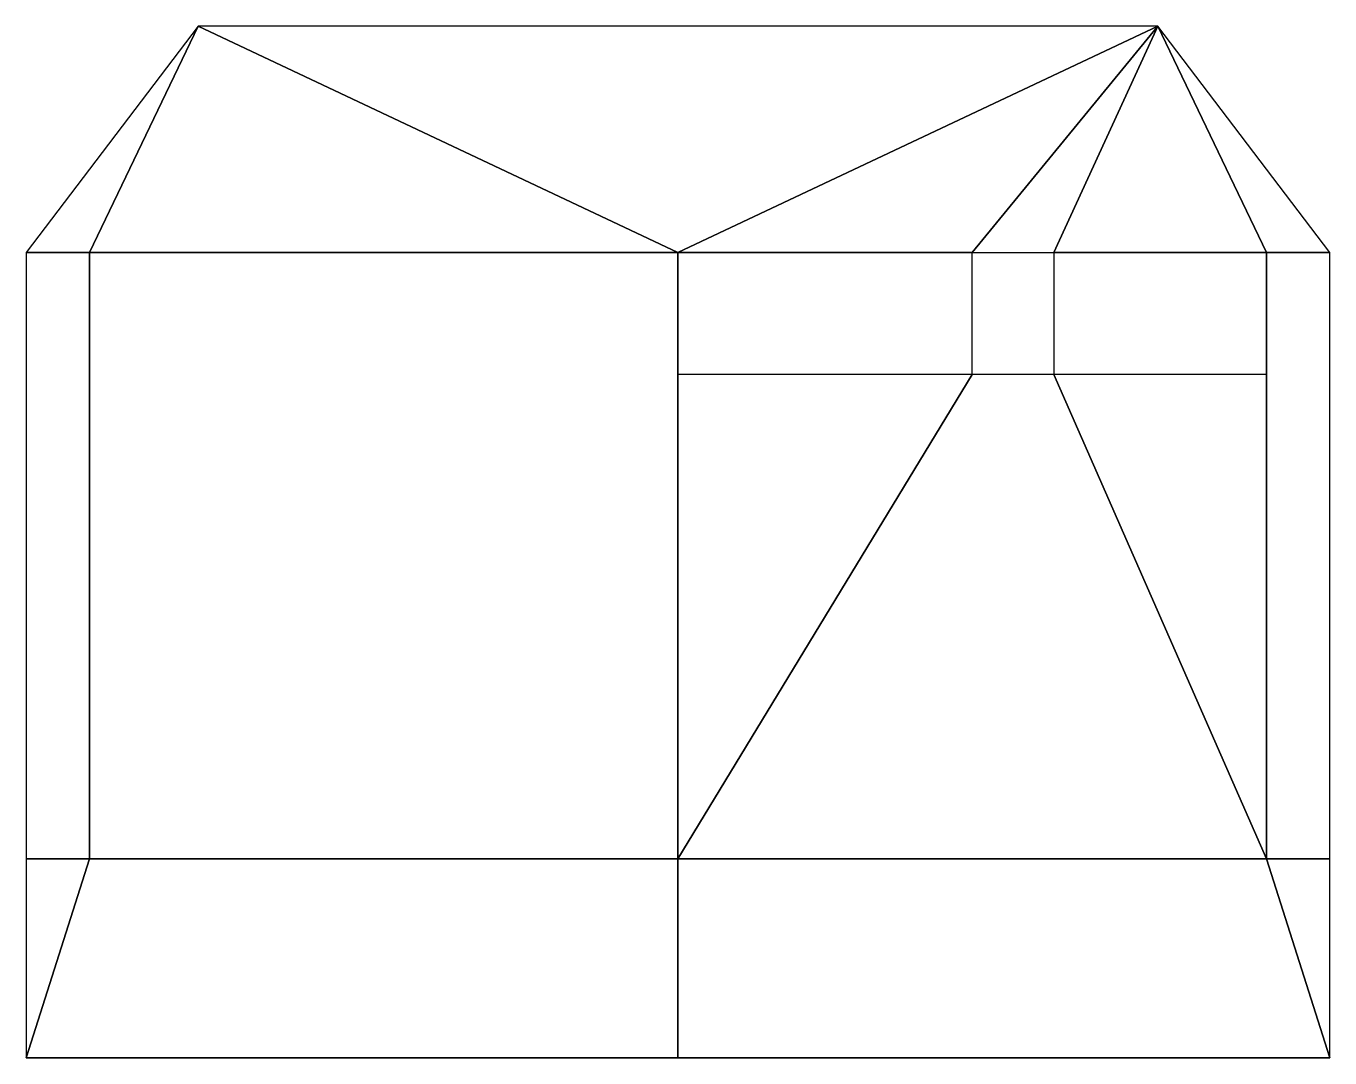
# Model space of a CAD drawing. Extents: x -0.72 to 0.72, y -0.4 to 0.74.
import ezdxf

# ---------------------------------------------------------------- set-up
doc = ezdxf.new("R2010")
doc.units = 0
doc.layers.add('TENT', color=3, linetype='CONTINUOUS')

msp = doc.modelspace()

# ---------------------------------------------------------------- linework, layer by layer
at = {"layer": 'TENT', "extrusion": (-1, 0, 0)}
msp.add_line((0.65, 0.355, 2.4), (0, 0.355, 2.38), dxfattribs=at)
at = {"layer": 'TENT'}
for points in [[(-0.72, 0.49, 2.42), (-0.65, 0.49, 2.4), (-0.53, 0.74, 2.42)], [(-0.65, 0.49, 2.4), (0, 0.49, 2.38), (-0.53, 0.74, 2.42)], [(0, 0.49, 2.38), (0.53, 0.74, 2.42), (-0.53, 0.74, 2.42)], [(0, 0.49, 2.38), (0.325, 0.49, 2.39), (0.53, 0.74, 2.42)], [(0.325, 0.49, 2.39), (0.415, 0.49, 2.3928), (0.53, 0.74, 2.42)], [(0.415, 0.49, 2.3928), (0.65, 0.49, 2.4), (0.53, 0.74, 2.42)], [(0.65, 0.49, 2.4), (0.72, 0.49, 2.42), (0.53, 0.74, 2.42)], [(-0.72, -0.18, 2.42), (-0.65, -0.18, 2.4), (-0.65, 0.49, 2.4), (-0.72, 0.49, 2.42)], [(-0.65, -0.18, 2.4), (0, -0.18, 2.38), (0, 0.49, 2.38), (-0.65, 0.49, 2.4)], [(0, -0.18, 2.38), (0.325, 0.355, 2.39), (0.325, 0.49, 2.39), (0, 0.49, 2.38)], [(0.415, 0.355, 2.3928), (0.65, -0.18, 2.4), (0.65, 0.49, 2.4), (0.415, 0.49, 2.3928)], [(0.65, -0.18, 2.4), (0.72, -0.18, 2.42), (0.72, 0.49, 2.42), (0.65, 0.49, 2.4)], [(0, -0.18, 2.38), (0.65, -0.18, 2.4), (0.415, 0.355, 2.3928), (0.325, 0.355, 2.39)], [(-0.72, -0.4, 2.19), (0, -0.4, 2.17), (0, -0.18, 2.38), (-0.65, -0.18, 2.4)], [(-0.72, -0.4, 2.19), (-0.72, -0.4, 2.19), (-0.65, -0.18, 2.4), (-0.72, -0.18, 2.42)], [(0, -0.4, 2.17), (0.72, -0.4, 2.19), (0.65, -0.18, 2.4), (0, -0.18, 2.38)], [(0.72, -0.4, 2.19), (0.72, -0.4, 2.19), (0.72, -0.18, 2.42), (0.65, -0.18, 2.4)], [(-0.72, -0.4, 1.56), (0, -0.4, 2.17), (0, -0.4, 2.17), (-0.72, -0.4, 2.19)], [(-0.72, -0.4, 1.56), (0.72, -0.4, 1.56), (0.72, -0.4, 1.56), (0, -0.4, 2.17)], [(0.72, -0.4, 1.56), (0.72, -0.4, 2.19), (0.72, -0.4, 2.19), (0, -0.4, 2.17)]]:
    msp.add_3dface(points, dxfattribs=at)

doc.saveas('drawing.dxf')
